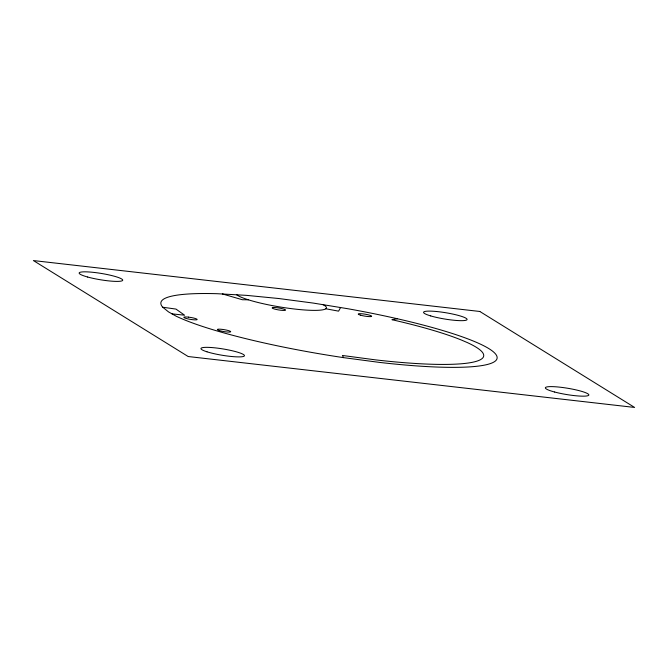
<?xml version="1.0" encoding="UTF-8"?>
<svg xmlns="http://www.w3.org/2000/svg" width="668" height="668" viewBox="0 0 668 668"><rect width="100%" height="100%" fill="white"/><g stroke="black" fill="none" stroke-linecap="round" stroke-linejoin="round"><path stroke-width="1" d="M340.613 307.48L338.584 311.154L325.85 308.775M397.376 318.753L391.924 319.688A156.796 22.637 9.4 0 1 461.722 340.171L467.441 342.634A156.796 22.637 9.4 0 1 375.132 359.818L342.392 355.468L343.577 357.639L379.123 362.357A170.39 24.599 9.4 0 0 475.549 341.966L473.245 341.006A170.39 24.599 9.4 0 0 347.986 308.758L313.309 303.088L278.84 298.529L246.567 295.365L217.184 293.711A170.39 24.599 9.4 0 0 162.725 307.23L168.486 311.873L176.152 316.189A170.582 24.624 9.4 0 0 343.577 357.639M248.337 299.798L242.375 299.74L222.369 293.92M172.01 313.86L184.585 315.204L175.985 309.084L162.725 307.23M236.689 294.688L236.706 294.755A46.084 6.655 9.4 0 0 294.997 309.075A46.084 6.655 9.4 0 0 322.945 304.591M272.878 307.556L272.293 307.706A6.789 0.977 9.4 0 0 278.314 309.877A6.789 0.977 9.4 0 0 285.537 310.01L285.219 309.701A6.789 0.977 9.4 0 0 279.383 308.073A6.789 0.977 9.4 0 0 272.878 307.556M188.426 317.125L186.84 316.983A6.789 0.977 9.4 0 0 186.931 318.669A6.789 0.977 9.4 0 0 197.135 319.605A6.789 0.977 9.4 0 0 188.426 317.125M479.824 311.472L33.4 260.562L188.176 356.528L634.6 407.438L479.824 311.472M360.461 315.162A6.789 0.977 9.4 0 0 371.508 316.423A6.789 0.977 9.4 0 0 362.891 313.868A6.789 0.977 9.4 0 0 360.461 315.162M219.547 330.635A6.789 0.977 9.4 0 0 230.594 331.896A6.789 0.977 9.4 0 0 221.976 329.349A6.789 0.977 9.4 0 0 219.547 330.635M87.667 277.028A22.077 3.19 9.4 0 0 122.528 280.535A22.077 3.19 9.4 0 0 92.593 272.277A22.077 3.19 9.4 0 0 87.667 277.028M206.971 351.802A22.077 3.19 9.4 0 0 243.611 356.403A22.077 3.19 9.4 0 0 217.476 348.137A22.077 3.19 9.4 0 0 206.971 351.802M554.649 392.024A22.077 3.19 9.4 0 0 588.784 395.172A22.077 3.19 9.4 0 0 557.78 386.964A22.077 3.19 9.4 0 0 554.649 392.024M430.718 315.922A22.077 3.19 9.4 0 0 466.615 320.014A22.077 3.19 9.4 0 0 438.609 311.731A22.077 3.19 9.4 0 0 430.718 315.922"/></g></svg>
